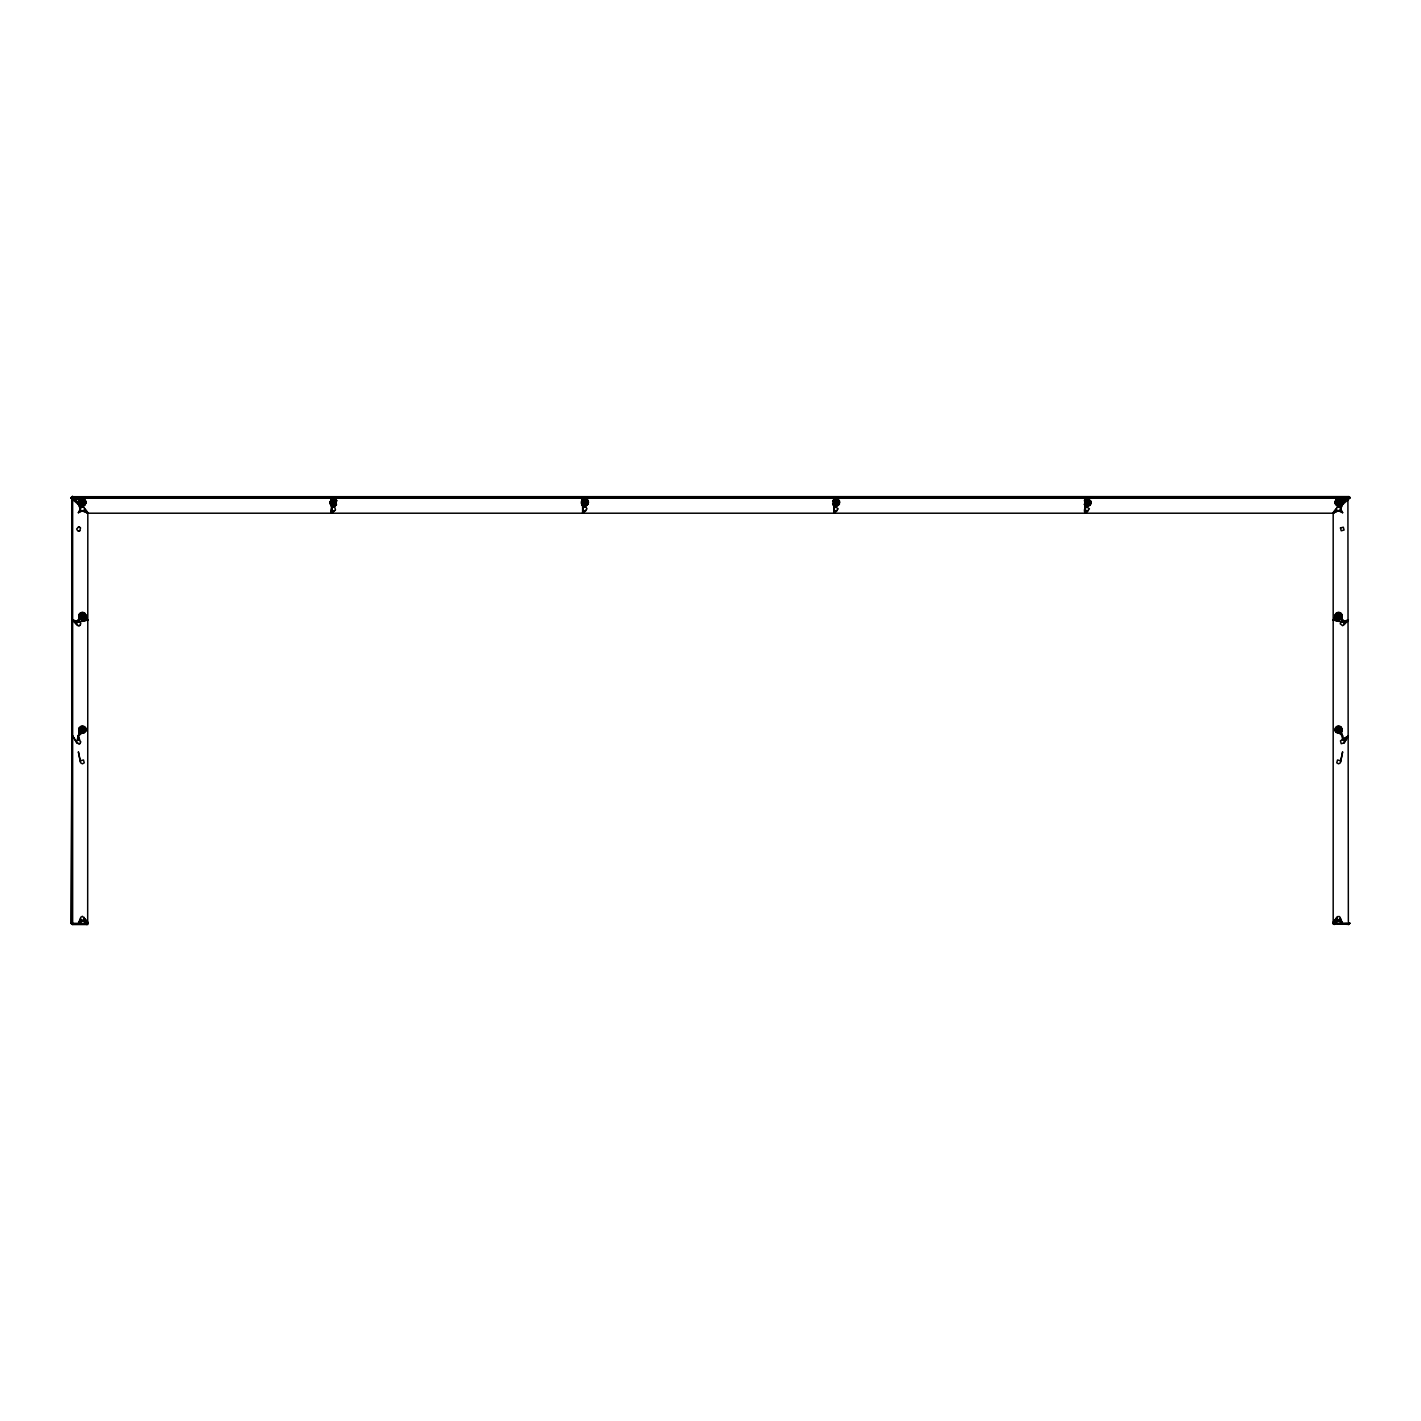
<?xml version="1.0" encoding="UTF-8"?>
<svg xmlns="http://www.w3.org/2000/svg" width="1421" height="1421" viewBox="0 0 1421 1421"><rect width="100%" height="100%" fill="white"/><g stroke="black" fill="none" stroke-linecap="round" stroke-linejoin="round"><path stroke-width="1.5" d="M71.849 756.967L71.192 923.543L72.649 923.526L71.05 922.957L72.649 924.538L87.818 924.538L86.752 923.526L71.547 923.295L72.098 497.51L83.608 500.423L84.461 503.62L80.819 505.769C75.313 502.395 82.098 496.711 81.708 503.531C88.67 503.371 76.858 499.57 83.697 501.222C84.621 509.464 76.059 496.018 82.365 501.151C87.427 504.118 77.622 504.792 80.748 499.464M83.875 732.756L84.514 730.998L80.162 732.224L79.185 728.6L83.537 727.001L85.491 731.229L85.544 728.209L85.704 730.696L81.121 730.785C80.748 724.284 87.249 732.561 81.263 730.998C78.279 727.943 85.473 726.575 83.999 730.501L82.454 727.907L78.777 729.861L82.027 731.335L83.928 730.554L83.786 728.511L81.139 728.476C79.913 735.243 87.995 726.824 81.139 728.476C79.327 734.497 88.138 728.351 81.708 728.067C77.906 733.911 88.67 729.009 81.672 728.085C78.048 734 88.635 728.991 81.672 728.085L80.908 730.483L83.466 731.069L83.146 728.049L80.748 729.275L81.708 731.247L83.466 731.069L84.088 726.362C84.123 729.204 79.274 727.765 81.104 730.767L83.484 731.051L84.798 726.841M588.507 501.808L585.576 501.347L585.736 498.878C582.059 501.062 584.155 507.315 587.939 504.011M79.185 504.579L83.164 500.867L84.869 505.201L82.098 503.709L80.997 505.823C81.779 506.142 86.237 498.416 80.695 502.554C89.186 505.894 75.722 495.343 79.576 505.077C82.276 508.7 89.132 499.002 82.525 503.745C77.285 502.519 84.727 499.961 84.017 499.393M79.487 727.463L83.732 728.493L83.786 730.749L80.731 729.95L83.288 726.078L84.283 729.985L83.395 732.49L81.974 732.081L79.398 728.085L80.393 732.401M78.883 614.458L82.738 619.68C83.875 619.147 78.013 610.835 84.088 616.643C75.988 619.645 84.727 609.858 83.999 616.785L83.448 614.582C79.683 612.753 80.606 618.988 83.59 617.318C86.042 614.884 80.535 612.771 80.713 616.181L82.009 617.691L83.644 617.3L83.04 614.352C73.608 621.83 92.898 614.085 80.731 615.257L80.695 616.696C83.59 620.071 85.544 613.677 81.494 613.162L80.109 614.121L84.709 613.446L82.596 613.019L85.491 617.584L83.075 619.378L85.828 616.519L85.544 614.582L85.615 617.336L83.342 619.325L79.221 617.194L79.274 614.707L79.452 617.709L81.672 619.361L79.398 614.44L79.221 617.194L80.873 619.059M336.031 500.405L332.265 499.339L331.253 501.933C332.478 504.064 334.983 504.792 335.285 501.808C331.839 500.831 333.562 500.263 335.392 502.306L334.859 503.709L332.39 503.638C331.129 502.341 333.562 499.837 334.93 501.222L335.32 503.07L333.793 504.206C329.636 503.922 335.551 499.393 332.407 498.771C327.914 500.529 335.978 503.691 330.489 504.277C343.775 504.331 325.16 496.87 332.585 501.027C330.649 503.638 335.605 505.627 335.338 501.968C332.425 498.291 327.327 507.901 334.699 507.031L335.463 509.873L331.448 513.212L331.857 507.794L334.539 506.018L335.338 501.986L333.562 500.707L331.839 502.039L332.621 505.716L334.308 505.787L330.365 503.354C330.081 499.783 335.285 497.297 330.454 501.329C329.921 508.487 339.512 501.453 333.331 504.295L331.75 499.641M335.96 499.943L334.29 499.624C328.962 503.691 332.336 497.386 335.285 503.07C330.418 505.272 332.283 500.192 335.871 499.517L334.93 501.222C335.658 505.716 324.397 501.773 334.61 505.432M585.932 510.636L582.681 513.212L582.681 505.769L586.056 504.473L587.228 502.448L586.056 500.423L582.681 499.073C580.852 501.08 587.459 497.101 582.681 499.073L582.681 513.212L586.98 508.842L585.932 507.031L583.853 507.031C578.88 505.201 587.299 497.172 586.02 503.105C583.392 506.533 581.846 499.659 585.559 500.831C589.591 506.142 579.129 501.329 583.321 505.503C585.097 506.853 582.397 496.462 586.607 502.803C584.955 506.977 580.852 500.547 585.239 500.743C588.933 504.242 583.569 504.118 581.225 502.661L583.658 501.116C592.806 500.885 578.223 509.517 586.536 499.162C588.916 506.391 579.324 503.176 585.239 500.743C588.898 502.554 584.102 505.645 581.669 503.62M1084.862 504.828L1087.651 505.574L1084.987 502.981L1085.129 505.769L1089.427 508.842L1085.129 513.212L1085.537 507.794L1088.22 506.018C1092.127 497.314 1080.297 504.224 1087.971 505.823C1083.69 504.792 1085.591 504.508 1088.912 505.006C1092.412 504.277 1088.752 499.73 1087.971 499.624L1084.845 500.956L1086.674 504.082C1084.152 509.482 1086.923 501.24 1085.626 499.197C1088.077 501.276 1088.149 502.537 1090.76 502.661M1088.912 499.393C1082.607 504.935 1093.033 502.803 1084.312 500.37C1094.17 502.572 1081.452 504.366 1088.486 501.133L1088.539 503.709L1085.91 503.46L1087.331 498.771L1089.054 502.785L1087.474 504.206C1082.074 502.927 1089.712 498.416 1088.468 503.087C1085.111 505.84 1085.502 499.855 1089.534 499.517L1088.877 503.247L1084.152 504.277M1335.616 727.463L1340.234 729.186L1339.559 731.069L1337.25 730.785C1335.793 727.215 1341.317 727.197 1340.11 730.501C1337.445 733.751 1334.887 726.895 1339.701 728.334L1339.577 731.069L1339.452 728.156L1337.125 728.671L1338.156 731.335C1344.266 725.634 1331.814 731.158 1340.056 730.554L1339.914 728.511C1335.953 726.255 1336.344 732.366 1339.95 732.579C1343.467 729.399 1341.264 727.232 1340.714 732.312C1344.071 730.145 1337.836 727.588 1340.607 726.895M79.54 500.636L81.885 501.684L82.702 499.215L82.081 500.707L84.709 500.867L85.615 503.762L85.544 501.009L85.775 503.229L82.596 503.371L82.507 505.876L79.327 503.887L81.015 499.517L79.274 501.133L79.612 504.384L82.755 506.764A2.078 2.078 0 0 1 84.496 508.523L88.262 513.212L1332.738 513.212L1336.504 508.523A2.078 2.078 0 0 1 1338.245 506.764L1340.305 502.519L1338.706 500.725L1336.379 502.554L1340.003 505.556L1341.833 503.496L1341.673 501.009L1341.726 503.762L1339.737 505.663L1337.783 505.787L1341.3 504.491L1341.548 500.76M1339.328 729.115L1340.98 730.163L1341.246 727.818L1339.186 726.824C1336.664 727.961 1335.509 732.295 1340.11 730.43L1339.399 726.078L1338.102 728.422L1334.887 729.861C1344.852 733.36 1334.088 724.994 1338.919 731.353C1340.039 718.316 1334.106 739.986 1339.879 728.529L1337.516 728.263L1336.948 730.305L1338.76 731.406L1340.287 729.879C1331.814 723.591 1340.447 738.973 1341.619 728.529M78.67 503.407L78.67 501.489L80.606 502.039C82.205 507.013 89.097 498.949 81.796 500.831C78.599 498.38 80.251 502.856 82.578 504.206L83.91 503.425C83.715 498.416 80.109 502.768 80.482 505.556C76.468 504.419 83.075 500.299 81.885 501.684C78.084 497.19 79.345 506.835 82.755 506.764L83.324 506.018C83.004 500.991 79.789 506.675 82.738 506.107C82.72 502.981 84.727 502.27 82.436 498.771L80.002 505.201C84.621 504.704 82.596 500.636 84.496 499.695M588.56 502.661L584.031 503.958L582.219 499.926C584.44 498.025 582.344 504.473 585.203 504.171C587.477 502.519 586.251 500.316 583.587 501.276C582.894 505.414 586.429 502.892 588.258 500.991L584.368 501.24L583.587 503.602C588.134 505.681 585.168 497.101 583.143 502.501C587.051 507.226 586.553 497.084 583.143 502.395L584.884 504.189L583.161 502.164C588.596 497.599 584.067 507.919 583.729 501.364C588.17 496.711 588.258 507.066 586.358 504.064C584.493 502.217 584.084 508.398 581.775 503.887M584.297 503.229L583.214 502.004C584.351 499.89 587.85 501.844 585.541 503.585C587.512 503.336 585.505 499.606 583.463 501.435C582.468 504.828 587.264 504.686 586.127 501.222L584.528 500.778L583.143 502.501L584.528 504.153L586.5 503.123C584.955 498.043 581.811 503.247 584.884 506.125L581.704 504.277C589.306 496.941 584.049 508.576 582.947 499.624C587.512 497.51 577.814 501.4 584.102 502.75L584.67 505.876M584.67 501.826C585.559 498.256 583.64 505.396 586.18 503.62L586.038 501.133L584.049 500.92L586.607 502.057L585.15 504.171L583.214 502.927L584.546 504.153L586.5 503.123L585.932 501.649L584.582 500.725L582.468 501.933L582.148 500.405L584.528 499.037L582.823 501.098L583.871 503.869L583.285 501.524L584.972 500.707L586.464 501.684L585.523 504.064L583.321 503.407L583.587 501.276L586.18 501.293L587.832 500.263L587.282 499.375L586.18 503.62L583.587 503.602L583.161 502.164M84.088 732.934L83.697 728.458L81.104 728.529L81.121 730.785L85.1 730.749L85.651 728.476L82.258 727.481L85.811 728.191L83.697 729.275L80.784 726.362L80.731 729.932L82.915 731.318C86.539 726.806 77.516 728.582 82.631 731.406L83.288 733.218L84.123 729.186L81.494 726.806L80.109 727.765L81.885 728.884L82.844 727.961L80.997 728.671L81.317 730.98L86.113 729.861L85.811 731.105L83.573 730.305L81.601 733.218C84.088 729.435 76.272 730.199 80.056 732.721M85.615 730.962C85.42 729.204 83.253 728.298 80.944 728.742C80.908 734.106 86.788 727.889 81.423 728.227C79.683 730.572 83.253 732.241 84.159 729.932L81.938 727.978L80.695 729.737L82.294 731.389L84.176 729.595L81.974 727.978L80.695 729.648L82.258 731.371L84.176 729.772L82.454 727.907L81.104 730.767L84.159 729.897L82.294 727.889L80.926 730.483L83.963 730.501L82.418 727.907L80.695 729.559C82.365 733.911 86.308 727.818 81.53 728.174L80.713 729.79L82.294 731.389C87.498 728.032 77.729 727.605 82.24 731.105L83.963 730.501C84.123 726.255 80.606 729.47 78.919 730.696L79.576 732.277L83.111 730.767L84.798 732.472L81.601 726.078M833.257 505.077L838.195 508.842L833.896 513.212L834.944 503.798C830.344 497.687 840.735 502.217 837.91 499.553M1336.735 505.361L1336.557 504.668C1345.154 500.405 1341.779 506.409 1338.102 504.881C1330.536 502.004 1340.216 499.659 1336.593 505.556C1338.546 499.997 1333.733 500.529 1338.28 504.171C1342.383 503.052 1338.44 499.801 1335.545 500.37M1340.127 499.393C1336.166 498.274 1336.77 507.617 1340.234 501.986L1337.978 500.778L1337.25 503.585L1340.074 503.3L1339.452 500.938M1342.33 728.689C1336.717 724.834 1336.308 734.444 1340.216 729.133L1337.161 728.618L1336.539 732.721L1340.287 729.879L1338.475 727.907L1336.824 729.559L1339.399 733.218L1340.927 726.841L1336.824 729.79L1338.262 731.371L1341.815 731.779L1339.612 730.412L1337.498 731.193L1336.824 729.79C1338.333 725.776 1342.081 731.051 1340.944 732.721M71.849 922.957L72.649 924.538L72.649 496.462L71.05 498.043L81.263 507.119L78.368 512.697L84.159 510.015L87.818 513.674L87.676 923.011L86.752 923.526L80.642 919.423L80.642 917.344L82.436 916.296L87.818 922.478L83.484 920.186L78.368 923.526L80.358 918.375M77.089 497.155L71.245 498.06L71.565 496.959L72.453 498.06L72.649 496.586L71.547 498.06L72.649 496.462L71.192 498.06L72.151 496.711L1348.351 496.604L1349.364 497.705L72.649 497.51C73.27 498.256 69.7 496.444 73.093 498.043L1347.907 498.043C1351.78 496.711 1347.428 498.256 1349.151 496.675L1349.914 498.06L1339.737 507.119L1342.632 512.697L1336.841 510.015L1333.182 513.674L1333.182 922.478C1345.776 925.551 1351.105 923.579 1349.826 923.011M80.02 501.933L81.512 502.608L80.162 504.029C80.837 507.475 83.146 499.712 78.848 503.176L80.606 502.039C80.642 501.027 83.43 507.226 84.105 501.045L83.679 499.446L85.26 504.064C87.498 498.842 80.979 507.99 85.1 503.549L85.118 500.618L84.283 502.785L81.672 500.885L80.731 502.75L81.708 504.029L81.139 501.276L78.883 500.885L83.715 501.258L82.809 504.153L83.59 501.133L80.997 501.471L81.779 504.082C87.818 496.195 75.082 505.006 83.91 504.064C82.649 503.336 80.358 508.949 80.091 502.448L81.263 500.423M86.113 729.861C83.732 728.671 80.109 726.913 81.263 730.998C86.272 731.957 82.098 724.621 80.855 730.376L82.631 731.406L84.123 729.204L82.347 727.907L79.061 728.191L81.299 730.305L80.429 732.721L79.576 732.277M583.09 509.873L582.681 513.212L583.711 503.798C582.255 499.872 588.312 502.075 582.876 499.375L584.884 498.771C580.78 509.446 590.994 499.108 581.367 501.4C587.655 507.528 585.399 497.83 583.694 502.963C585.861 505.965 581.917 501.08 583.942 501.542C583.232 502.75 584.013 505.023 584.884 506.746L582.681 505.769L582.681 502.927M1088.895 499.997L1087.971 499.624L1088.397 500.903C1094.898 502.146 1083.193 507.883 1085.839 503.425C1084.507 501.347 1091.115 499.961 1087.509 503.975M1340.376 499.535L1337.783 501.862L1336.237 500.565L1336.895 503.851L1338.227 504.295C1340.269 501.915 1344.266 505.254 1339.435 506.018L1336.841 502.199L1340.198 501.826L1339.044 504.118L1336.824 502.572L1338.511 500.707L1339.79 502.892L1336.131 505.201L1336.806 502.501L1340.767 499.517C1340.056 501.808 1338.848 506.675 1336.841 502.199C1343.573 500.068 1336.042 507.706 1336.859 499.197C1343.36 500.796 1334.372 510.921 1342.33 503.407M1341.513 727.463L1337.516 728.263L1335.047 730.696L1337.552 728.813L1336.912 726.362L1342.223 729.861L1341.424 732.277L1337.25 730.785L1336.877 729.204C1344.728 728.245 1333.307 732.81 1339.257 728.049L1340.216 726.362M1338.262 619.68L1338.28 617.3L1335.385 614.707L1335.456 617.46L1337.783 619.361L1335.58 615.702L1337.25 619.183M79.185 731.779L80.873 730.607C84.23 732.152 85.491 727.09 82.169 731.371L80.588 729.968C82.223 725.385 86.397 731.833 81.192 730.874L81.796 728.032L84.176 729.719L82.294 732.632L85.811 728.191M1335.136 616.092C1339.47 621.492 1342.241 612.06 1336.841 615.257L1337.552 617.46L1340.927 618.49L1341.602 617.584L1338.706 613.019L1339.666 613.357L1342.632 620L1340.181 623.73L1342.632 625.72L1344.355 623.73L1342.632 620C1339.435 619.396 1331.619 611.705 1337.498 617.549C1342.135 618.401 1339.31 613.801 1336.859 612.771L1337.268 616.252L1334.994 617.567L1337.925 619.84L1335.118 617.318L1339.15 612.398C1343.413 616.696 1339.115 624.032 1339.825 614.778L1340.767 613.073C1335.349 614.014 1337.143 620.799 1340.092 617.087C1342.987 618.366 1337.125 620.426 1340.714 618.668C1342.721 613.215 1342.774 616.483 1339.47 619.325M83.502 502.43L81.619 499.304L81.423 500.991L79.096 501.666L80.287 504.881M833.541 500.174C842.404 497.847 836.827 511.436 833.434 499.926L833.896 499.073L837.289 500.423L838.461 502.448L837.289 504.473L833.896 505.769L833.896 513.212L837.147 510.636M1340.216 732.934L1339.31 728.067C1334.87 726.682 1334.266 733.556 1336.486 728.298L1339.186 726.824L1341.211 730.749C1342.17 726.717 1341.85 733.787 1338.742 731.815L1339.31 730.412L1341.388 731.264M1341.424 505.077L1339.577 501.045L1340.998 505.201L1338.955 503.691M1337.712 726.078L1340.181 729.009L1339.577 731.069L1337.268 730.803L1337.783 728.085L1340.305 729.684L1338.404 731.389L1336.824 729.559L1338.564 725.971M1084.489 504.775L1085.768 503.425L1085.182 499.783L1086.781 501.684L1087.669 500.601L1085.182 499.783M1090.742 502.093L1090.173 500.512C1091.701 503.07 1088.095 507.759 1089.516 502.341L1089.498 504.721L1090.671 503.229M84.603 505.112L84.514 503.798L80.748 505.219M335.267 505.13C337.186 501.009 328.269 508.789 332.727 502.608L330.613 503.567L331.519 504.881L332.887 503.229L331.146 503.389M585.736 506.018L586.216 501.311L585.043 499.464L582.557 500.565L584.599 501.649L583.978 499.144M837.768 505.734L834.5 503.105C833.63 501.311 837.537 500.068 837.839 502.057L838.479 505.254C829.011 501.24 842.262 500.92 835.388 503.549C833.843 497.83 841.09 504.135 835.068 507.031L833.434 504.97L834.5 501.524L837.466 501.311L837.68 503.212L835.814 504.171L834.5 503.105L835.282 500.92L837.839 502.057L836.436 504.171L835.246 503.958L836.987 500.938L833.932 502.554L835.619 505.84L833.452 501.347L836.738 499.624L839.172 501.329C839.047 503.78 835.104 506.373 833.274 504.384M85.296 618.65L80.979 616.98L81.281 614.725L83.04 614.352L84.159 615.719L83.288 617.531L80.695 616.057C82.969 613.268 87.853 614.316 83.075 617.638C86.823 624.121 85.313 614.387 82.436 612.344L82.258 614.725L84.176 615.915L83.288 617.531L80.979 616.98L81.388 614.618L83.981 615.186L83.946 616.874L81.192 617.229L80.944 615.115C84.159 612.629 88.599 617.016 83.395 618.863M83.075 619.84L84.638 613.073C79.54 616.305 78.404 613.961 82.969 617.709C85.544 621.528 85.455 616.572 83.697 614.778L85.082 613.463M332.834 499.304L333.562 501.151L330.134 501.418C335.374 502.874 329.725 509.215 331.448 513.212L334.699 510.636M1335.918 499.908L1339.701 501.133L1340.003 505.823L1342.152 503.176L1337.925 500.831L1336.824 502.572L1338.28 504.171C1343.804 502.11 1334.728 499.339 1337.623 503.354C1342.579 503.514 1337.889 498.718 1334.887 502.59M1349.914 498.06L1348.849 496.711L1338.245 506.764L1338.689 504.206L1340.518 505.556L1341.406 504.775M1340.607 613.268C1331.779 613.499 1342.614 621.386 1338.831 614.298C1334.745 614.209 1338.28 620.213 1340.216 616.643L1339.15 614.352L1337.019 615.204L1337.516 617.407L1339.399 617.531L1341.211 613.463M1349.364 497.705L1348.653 496.533L1349.737 497.261C1348.138 495.805 1347.943 499.091 1349.044 497.652L1347.907 498.043L1348.351 921.554M85.082 499.908L83.093 501.311L80.731 499.197L81.37 501.027M83.057 615.79L84.709 614.423L85.704 617.069L83.537 613.357L83.946 616.892L82.542 617.744L80.766 616.501L82.347 614.281L84.07 616.625C80.251 619.396 80.748 613.836 84.141 612.771M584.688 503.904C589.005 504.846 583.143 497.581 583.711 503.798L582.219 504.97L584.884 506.746M834.411 499.464C833.807 508.203 841.374 498.807 832.599 501.4C834.163 503.833 839.438 504.739 836.791 500.814C826.542 502.821 846.863 501.844 834.536 503.407C835.299 498.522 840.61 504.029 835.477 504.1C832.83 502.625 835.637 500.014 837.644 501.613L837.413 503.62L835.441 504.064L834.536 503.407L836.116 500.707C838.781 501.631 837.022 505.414 834.82 503.602L834.962 501.151L837.644 501.631L837.413 503.62L834.82 503.602C839.474 495.698 836.614 509.215 833.452 501.347M1335.349 617.194L1337.072 616.98L1337.41 614.725C1341.513 612.593 1340.252 620.302 1336.948 616.678L1335.545 613.925L1342.33 615.062M82.933 731.158L84.443 727.428L82.915 731.318L80.606 729.239L83.786 728.511L83.448 731.069L81.263 730.998L80.802 729.044L83.821 728.582L83.022 730.82L81.104 730.749L81.086 728.902L83.768 728.511L83.466 731.069L81.708 731.247L80.873 728.902C87.64 726.824 81.21 734.018 80.606 729.239L79.061 728.191M1339.95 732.579L1339.31 730.412L1337.712 733.218L1337.516 728.263C1340.127 727.126 1340.82 731.406 1338.28 731.371L1337.498 731.033C1336.024 726.77 1339.985 729.417 1342.17 729.009L1337.374 728.6L1338.156 731.335L1339.612 731.051L1339.825 728.458L1338.049 727.978L1337.054 730.518L1339.701 730.891L1339.452 728.156L1337.356 728.405L1337.268 729.524L1338.156 731.335L1339.577 731.069L1339.879 728.511C1337.108 727.339 1336.042 730.376 1338.76 731.406L1338.564 733.325M79.221 617.194L81.334 618.668L80.926 615.169L79.416 613.925L86.113 616.163M330.027 502.004L332.354 502.43L333.74 505.876L335.729 503.798M835.317 502.75L835.068 505.716M1336.451 617.194L1337.463 618.668L1337.41 614.725L1339.577 614.582L1340.074 616.874L1337.889 617.62L1337.037 615.169L1338.458 614.281L1340.287 615.719L1339.452 616.98L1338.689 617.744L1336.895 616.501L1338.848 614.298C1342.596 616.128 1336.557 619.325 1336.841 615.719L1339.719 614.707L1340.269 616.359L1338.653 617.744L1336.948 616.678L1337.925 614.387L1340.021 615.133C1340.554 618.33 1335.633 617.123 1339.772 617.3C1344.426 618.934 1339.044 617.069 1339.808 614.796L1341.584 613.925M1337.392 612.522L1340.198 615.417C1340.767 620.018 1334.195 613.996 1336.557 618.242L1338.404 619.005M1338.369 731.105L1336.824 729.79L1337.996 728.014L1339.701 728.334L1339.577 731.069C1332.969 726.415 1344.728 731.229 1336.717 729.968M1336.486 728.298L1337.498 731.193L1339.577 731.069L1340.234 729.186L1338.049 727.978C1335.172 730.341 1339.808 732.774 1340.216 729.097L1338.955 727.961L1336.895 729.168L1338.28 731.371L1339.204 730.785M83.537 613.357C77.356 613.943 80.269 621.403 84.07 615.4L83.182 614.938L84.159 615.719L83.217 617.584L80.819 616.678L81.672 614.44L84.194 616.039C83.2 620.142 82.098 615.364 83.271 617.904L84.017 618.579C86.45 615.986 79.878 618.952 81.015 615.009L81.601 614.494C88.848 617.726 72.915 621.119 82.24 614.263L81.85 612.398M333.082 498.824C331.697 499.997 332.034 504.775 331.857 507.794M1087.971 506.285L1086.07 506.125L1088.22 506.018C1081.79 500.867 1092.34 500.121 1086.834 504.118L1086.532 500.903L1088.93 501.72L1089.41 503.798L1089.268 501.702C1091.879 499.233 1089.339 505.787 1090.316 502.768M84.283 619.432C84.461 616.821 82.862 612.398 80.695 616.057L82.542 617.744L84.159 616.359C83.129 612.344 78.688 616.98 82.56 617.744L85.757 614.44M1335.03 501.418L1337.054 501.382L1338.156 504.135L1339.701 503.691L1339.772 501.968M1335.03 614.991L1338.884 614.547L1340.269 616.305L1337.676 619.574C1334.479 618.313 1340.802 610.959 1339.541 617.46L1337.108 616.98L1338.245 614.298L1340.269 616.305L1339.435 619.574L1340.944 619.076L1339.772 617.3L1337.889 617.62L1337.268 614.831L1339.719 614.707L1340.074 616.874L1338.031 617.673L1336.841 615.719L1338.191 614.352L1340.269 616.305C1333.2 619.041 1342.472 610.977 1338.689 617.744L1336.859 616.377L1338.848 614.298C1343.857 620.888 1329.15 614.511 1338.848 614.298L1340.305 616.039L1338.262 617.726L1336.948 616.678L1337.818 614.44C1340.731 614.121 1340.607 618.046 1337.552 617.46L1336.131 618.757C1337.001 612.895 1340.82 614.423 1340.412 619.432M334.717 499.197L335.942 500.867L333.118 501.684L332.834 500.547L333.171 499.712L334.699 501.045C336.422 503.46 331.963 506.16 330.489 504.277M334.486 501.435C331.2 499.606 332.923 504.455 334.539 506.018L332.407 506.125L333.011 504.082C339.068 501.737 328.908 500.085 333.349 503.709C337.15 502.466 333.171 499.251 329.992 502.59M1086.177 498.966L1086.745 500.778C1092.358 501.737 1084.223 506.302 1086.514 501.435C1092.767 500.672 1081.541 507.421 1085.129 513.212L1088.379 510.636M86.042 616.75L84.088 616.643C81.672 618.917 85.864 612.877 81.157 614.831C81.352 624.299 81.228 613.694 84.869 618.757M332.621 507.031L331.448 505.769L334.841 504.473L336.013 502.448L334.841 500.423L331.448 499.073C330.347 505.396 339.282 506.604 334.592 500.21L335.516 502.785C335.249 506.427 332.78 501.702 334.308 505.787M584.884 506.125L585.985 503.158L587.246 505.254C587.495 500.991 582.717 499.712 583.747 503.087C582.059 503.798 589.608 503.78 584.599 500.725M1342.152 616.75L1338.529 617.336L1337.125 619.396C1335.918 618.366 1338.12 614.654 1339.026 613.588L1336.237 614.121L1338.014 615.24C1341.264 611.918 1343.786 618.384 1339.506 618.863M1336.202 726.841L1337.339 728.334C1344.746 729.701 1333.164 732.366 1338.919 727.943C1342.135 729.257 1337.268 732.881 1337.623 729.808L1336.806 729.968C1341.406 734.142 1339.648 724.781 1336.824 729.737C1337.658 732.046 1340.944 730.856 1339.843 728.476L1337.996 728.014L1336.824 729.772C1346.486 732.099 1331.797 724.923 1336.291 731.229C1336.752 729.026 1339.559 726.699 1339.843 729.932C1338.227 733.822 1335.882 726.38 1337.623 730.554C1340.287 732.845 1340.802 726.451 1337.623 728.724C1335.74 730.643 1340.198 732.454 1340.234 729.186C1335.918 725.616 1337.037 733.982 1340.287 729.897C1339.381 726.291 1332.774 730.838 1337.161 731.691L1338.227 731.495C1341.513 733.129 1340.429 729.772 1340.358 726.753M79.576 505.077L81.672 500.885L86.042 503.176M86.095 615.577L81.796 614.387C79.025 620.497 87.871 614.316 80.944 615.115L81.192 617.229L83.999 616.785L80.731 612.771L81.388 617.389L84.159 616.305C83.697 613.215 79.771 614.92 81.388 617.407L85.1 617.123L85.42 614.316M330.809 505.077C334.983 501.311 329.494 500.174 331.093 500.174M1339.435 619.574L1341.815 618.135L1340.216 616.643L1338.689 617.744L1336.806 616.696L1335.722 618.33L1336.593 619.112L1334.994 617.567M1335.793 727.925L1335.811 729.95C1342.223 733.236 1333.484 728.92 1339.239 728.014L1339.541 731.122L1335.047 730.696M1086.87 504.881L1088.486 503.052L1090.937 503.176L1087.847 500.778C1085.449 499.89 1085.768 505.61 1086.266 501.027L1085.129 499.517M1341.211 499.908C1340.98 505.627 1333.804 502.625 1339.861 501.293C1340.021 507.563 1333.573 499.819 1341.886 500.867L1342.33 501.489M836.987 500.938C840.664 507.901 832.191 495.716 836.099 504.189C839.349 497.314 830.45 506.604 839.775 502.661C835.566 497.812 832.564 505.698 837.768 502.981L839.491 500.991C829.988 500.299 838.799 506.746 836.578 501.222C830.717 500.263 842.387 502.732 834.82 503.602L834.802 501.293L837.768 499.162C839.953 506.338 831.463 502.839 836.312 501.151C842.316 493.602 834.695 510.761 833.843 504.029L834.18 503.194M1342.223 729.861C1329.985 733.804 1343.644 723.111 1338.245 730.927L1336.824 729.79L1337.783 728.085L1339.879 728.511L1340.198 730.216L1337.552 731.069L1337.694 728.138L1339.879 728.511L1340.287 729.897C1335.651 734.089 1337.747 724.479 1339.79 730.074C1333.342 731.904 1344.248 730.43 1337.143 726.735C1335.545 728.671 1338.848 726.344 1336.824 727.481L1336.717 729.31L1335.225 728.884L1335.509 730.767M79.008 617.318L82.969 617.709C86.201 613.872 78.137 613.908 82.152 617.726L82.152 619.68C77.569 619.29 79.327 615.755 82.24 614.263L81.281 612.522M1341.424 618.65L1339.719 614.707L1337.072 615.115L1338.262 617.726L1340.127 616.785L1340.021 615.08L1337.143 615.009L1337.303 617.229L1339.221 617.638L1341.886 614.44L1338.848 619.68L1336.806 616.057C1337.054 613.446 1341.406 615.861 1338.458 614.281L1337.978 612.398M84.851 502.963L83.981 503.514L83.75 501.915L84.638 499.517L80.695 502.537L82.152 504.171L80.695 502.768L79.132 503.354L81.672 503.194M1339.843 502.252L1341.992 503.745M78.883 731.211L80.429 732.721L81.814 731.3L80.713 729.79C86.184 724.71 81.406 735.101 81.548 728.689C87.836 727.694 78.919 734.266 81.796 728.032C84.656 727.445 77.516 731.087 83.448 731.069C85.846 725.154 76.823 731.016 83.466 731.069C84.407 723.946 77.871 733.378 83.999 730.501L83.537 727.001L84.709 727.09L83.537 727.001C77.533 731.442 85.704 731.762 83.999 728.866M587.299 502.963C587.814 505.308 584.724 501.702 584.741 505.432L581.9 504.135M1340.287 731.815L1339.825 728.458L1337.161 728.618L1339.825 728.458L1339.577 731.069L1335.189 728.191M79.576 618.65L81.441 617.46L81.281 614.725L82.738 614.298C85.438 615.595 82.827 618.81 81.352 616.714C80.251 612.256 86.876 616.305 82.152 617.726L80.713 615.737L82.738 614.298C85.917 615.808 81.37 619.52 80.713 615.719C81.228 613.304 85.686 615.844 81.672 614.44L80.819 616.678C83.484 619.343 85.296 614.209 81.796 614.387C79.825 621.67 87.232 612.344 80.713 615.719L80.482 619.112L81.796 619.84M333.509 504.171C337.452 499.286 329.512 501.4 333.669 506.746M1089.41 505.148L1090.511 503.762M1340.518 619.112L1339.079 617.709C1333.893 616.412 1341.566 612.256 1339.719 617.318L1337.161 616.927L1337.41 614.725L1340.287 615.719L1339.399 617.531L1335.9 618.171M83.022 612.398C84.94 616.323 82.454 620.053 79.789 614.92M1084.845 500.956L1086.141 501.435C1090.422 499.055 1088.379 506.587 1086.248 503.176C1085.768 499.18 1085.715 504.331 1088.291 505.29L1087.491 503.371L1085.235 503.62L1086.834 505.84L1088.877 503.514M79.683 502.75L79.683 500.725M83.413 617.46L84.443 613.801L83.999 616.785L82.152 617.726L80.926 615.169L82.738 614.298L83.91 616.465M331.075 504.206C329.903 502.448 330.098 500.654 333.669 501.347M837.68 499.393L838.941 504.064L838.159 504.97L836.276 503.371L835.85 505.681L838.941 500.512M82.436 725.971C80.038 731.282 82.773 726.38 83.626 729.08L83.43 731.122L80.873 730.607L79.771 732.17M84.283 729.985L84.709 728.067L85.491 731.229M836.116 498.771C834.038 501.204 840.468 503.549 834.82 503.602C834.482 498.664 834.322 505.823 837.733 503.123L836.951 498.878C833.825 503.229 835.832 500.76 836.294 501.151C834.447 499.002 839.172 504.579 837.253 501.133C834.891 499.339 833.683 504.65 836.472 503.709C839.243 502.217 834.962 501.08 839.722 501.808M835.85 505.681L835.086 505.627C830.681 502.892 841.268 505.059 836.454 500.743L837.839 502.359L836.951 506.018M1089.179 502.785L1089.268 501.702M1340.376 613.108L1339.666 613.357C1343.929 616.146 1338.546 618.632 1341.779 614.831M1339.452 728.156C1340.554 730.358 1339.523 727.179 1337.339 728.334L1339.452 728.156L1336.912 729.044L1339.008 731.335L1336.966 730.358M836.116 500.707L834.376 502.359L836.116 506.125L833.896 505.769L833.896 502.927M1085.342 505.201L1087.971 505.787L1086.834 505.84M84.372 618.846L83.981 617.087C77.746 617.655 84.123 611.083 85.278 618.33L83.324 619.574M331.448 502.927L331.448 505.769L334.539 506.018M583.143 502.501C584.333 502.75 582.574 505.023 585.043 499.464C589.644 499.055 585.363 506.071 587.459 504.721M1340.269 612.771L1336.806 616.057C1339.221 620.444 1341.3 613.446 1337.978 614.849C1334.461 619.503 1344.319 615.382 1337.268 614.831C1335.935 619.556 1343.129 615.879 1338.369 614.263L1338.564 612.344M582.876 505.521L585.559 500.831L586.731 502.785L585.843 505.29L585.63 503.212M839.491 503.904L834.536 503.407L833.434 504.97L836.116 506.746C834.518 503.478 835.353 498.256 835.051 503.993L836.436 505.574M834.447 503.851L835.317 501.418L834.091 499.375L836.791 500.814L836.507 503.709C838.354 502.288 837.129 503.975 837.431 501.329C838.479 503.46 834.713 499.872 838.799 500.618M834.091 499.375L836.045 501.151L832.937 500.618M1339.47 505.752L1338.724 503.371L1338.227 504.295C1337.321 500.174 1333.555 504.686 1336.149 501.933M86.113 502.59L84.194 502.288C81.033 498.54 84.94 503.727 83.448 503.265C85.722 500.636 79.807 500.512 81.157 502.714C88.013 504.864 77.729 498.007 81.708 504.029M335.107 505.823L335.09 503.443M1088.77 505.823L1088.255 503.371L1090.777 503.745M82.436 733.325L82.827 730.891M79.256 504.277L81.494 503.336L82.152 506.107M82.898 613.588L83.164 614.281C77 615.719 86.432 619.503 82.702 614.298L80.713 615.719C83.093 620.622 85.58 613.339 81.672 614.44C78.777 618.401 86.539 616.892 81.388 617.407C79.896 613.819 85.686 614.263 81.441 615.186C79.132 619.165 88.191 615.346 84.407 619.112M1344.071 624.778L1348.351 620L1341.229 621.918L1333.182 620L1338.564 613.677L1340.589 614.849L1340.127 618.579C1333.662 618.153 1340.216 611.545 1339.612 616.785C1332.418 619.449 1337.25 611.883 1340.305 616.039L1339.399 617.531L1337.516 617.407L1336.362 613.073M1342.223 616.163L1337.481 614.582C1335.42 619.485 1342.756 616.536 1338.848 614.298C1334.266 615.613 1339.701 619.769 1340.198 615.4L1335.918 613.463M85.864 615.95L83.981 617.087C80.944 618.846 79.736 614.582 82.738 614.298C86.894 617.158 79.096 618.757 81.37 614.582L80.233 613.073M331.697 505.556C334.379 507.759 333.313 502.679 336.315 499.908M1337.676 506.018L1338.689 504.206L1338.262 506.107M1339.701 616.661L1339.719 612.522M83.875 619.13C83.786 614.263 82.915 613.375 83.573 616.661M83.555 730.341C82.258 732.614 80.056 726.77 83.146 728.049C86.734 731.442 78.492 731.584 81.85 728.476C80.802 727.961 85.153 728.067 83.022 730.82C79.061 731.922 82.578 725.509 84.123 729.186C81.672 731.62 81.53 732.01 84.159 729.275M835.797 500.725C833.452 503.318 836.525 504.419 835.921 503.904M1341.584 500.37C1340.714 502.661 1334.301 500.831 1339.044 504.118L1340.234 501.986L1337.392 498.966M81.565 619.574L79.594 618.33L82.329 614.281C87.178 615.915 79.025 619.822 81.37 614.582L79.789 613.463M83.164 614.92L83.288 617.531L80.695 616.696L79.185 618.135M1349.701 497.545L1348.707 497.03L1349.737 497.261M1335.882 732.17C1337.889 728.138 1337.996 732.046 1336.983 730.607L1335.385 731.495M587.868 500.76C581.686 503.176 589.964 501.453 584.884 504.189M1338.049 730.856C1341.069 732.206 1339.666 725.74 1339.666 730.341M1337.783 505.787C1339.559 503.62 1344.266 502.395 1338.706 499.464L1337.605 499.606C1335.491 501.204 1337.427 499.908 1336.628 499.624M1337.854 617.123C1341.975 618.455 1338.991 611.563 1336.806 616.057C1338.848 621.101 1336.344 610.888 1339.861 616.128C1340.554 618.881 1334.71 616.678 1337.943 614.867C1346.895 619.627 1328.742 612.22 1336.983 619.059M78.794 615.577C82.898 617.442 81.086 613.517 82.738 614.298C77.693 615.95 85.207 619.982 83.59 614.707L83.235 615.719C87.605 616.945 80.873 615.204 83.608 612.522M838.941 504.064L838.159 504.97L839.243 503.3L836.862 503.212L837.502 505.379L837.413 502.359L837.164 503.851M1338.067 505.84C1341.46 507.173 1338.884 500.885 1341.957 502.945M585.345 503.673L584.262 504.1L586.447 503.3L585.932 501.276M333.367 506.107L333.793 504.206L332.105 503.425C333.633 497.741 330.827 505.308 334.201 503.638M332.78 506.018L335.285 501.808L334.255 498.824M336.102 505.201C333.065 504.171 333.296 502.395 330.063 503.176L331.839 502.039L333.011 504.082L336.511 504.775C335.427 497.989 329.139 503.425 334.326 503.585C337.079 498.132 328.553 503.851 334.592 503.371M1091.008 502.59L1087.9 501.258L1087.918 498.824M1090.973 502.004L1084.685 499.908M334.859 503.709L334.947 501.276L331.963 499.197L334.255 500.778L335.374 499.197M1088.504 498.966L1088.61 502.11L1084.774 500.174L1086.781 501.684M333.633 503.762L332.159 503.3L332.567 501.72M332.851 501.435C331.892 505.45 331.644 499.961 334.965 501.293C333.882 504.846 334.699 504.864 334.681 501.027L335.232 503.212L333.669 498.771L333.082 500.778M1086.745 498.824L1086.745 500.778L1090.44 501.009M1336.184 613.535L1337.729 614.121L1337.605 613.162L1340.287 615.719L1338.227 617.851C1341.673 617.993 1338.831 611.829 1337.25 615.986C1337.339 619.538 1342.028 615.329 1339.221 614.884M1339.044 731.158L1338.884 732.774C1338.635 730.145 1338.582 730.874 1337.836 731.247M76.645 741.886L80.411 728.476L83.608 727.623L84.461 730.82L78.368 735.9L78.741 739.808L80.819 741.886L79.771 743.698L76.929 742.934L72.649 735.9L76.929 742.934M1340.305 616.039L1338.653 617.744L1337.392 616.607M81.192 502.856L82.009 503.691L79.913 503.389M81.406 731.051L80.073 726.841M1337.943 502.661L1335.864 503.78L1335.172 501.95L1336.486 501.098L1337.534 503.851L1340.269 502.732L1342.152 503.176L1341.744 504.277M80.908 503.283L83.075 504.064L85.757 500.867M78.777 616.163C81.441 616.678 84.443 619.094 83.59 614.707M1339.879 499.286L1339.328 501.915L1341.779 501.276L1337.605 499.606C1337.214 502.537 1339.328 500.618 1342.223 502.59M78.794 502.004L81.228 502.217L81.85 498.824M1337.268 501.276L1339.825 501.258L1338.564 498.771L1337.978 501.276L1336.362 499.517M83.857 617.016C83.342 616.146 83.146 618.455 84.07 615.4L81.743 614.902M1339.062 614.813C1334.799 613.517 1339.257 618.988 1338.955 617.265C1339.541 617.318 1338.298 617.78 1339.399 617.016C1341.886 614.778 1337.676 619.734 1337.268 615.808C1338.831 611.669 1342.525 619.947 1340.234 614.618L1339.026 613.588M582.219 499.926C586.749 503.762 589.058 501.151 585.043 499.464M1087.438 500.707C1091.79 502.945 1084.703 505.894 1086.266 501.027C1085.466 505.041 1088.681 502.91 1090.653 500.867L1087.172 504.171C1085.608 502.856 1085.235 500.014 1086.55 503.496C1091.292 502.359 1082.393 507.706 1086.177 503.798L1085.378 505.556L1087.633 506.107L1086.212 501.293L1090.866 501.418M81.477 616.909L83.111 617.14M1338.689 617.744L1337.41 616.643L1338.298 617.762M1335.882 731.478L1335.811 729.95M1337.285 729.985L1338.955 727.961M82.915 504.118L83.768 501.329M81.157 729.914L82.809 731.353L83.75 729.524M335.09 501.435C334.752 503.727 335.924 501.506 333.917 503.727M1340.287 729.453C1341.388 729.826 1335.74 727.357 1337.392 729.08M83.111 728.032C82.063 726.202 80.127 732.685 84.159 729.932M1340.642 761.763L1342.632 751.833L1340.358 762.811L1338.564 763.859L1336.752 762.811L1337.516 759.969L1340.358 760.732M79.008 503.745C78.475 500.92 83.963 502.697 81.281 498.966M586.038 503.745L586.447 501.649L584.244 498.611M83.999 616.785L80.429 618.242L80.375 614.671L81.37 617.549M1340.909 502.448L1340.181 505.769L1336.539 503.62L1336.539 501.276L1338.564 500.103L1340.589 501.276L1340.181 505.769L1338.848 506.107M79.789 728.547L82.294 732.632M83.679 730.057C85.811 729.826 79.771 731.584 84.763 731.531L83.182 730.412L83.395 732.49M1338.404 505.432L1336.895 503.851L1338.102 504.881L1337.765 502.75L1334.905 502.004M71.761 498.06L72.666 497.297L81.867 506.835L83.075 506.285M335.729 505.148L334.432 503.212L334.486 504.348M1087.331 506.746L1088.539 503.709L1086.514 503.46M585.736 503.975L586.536 505.734M334.592 500.974L335.267 503.141M1088.628 501.293L1089.037 499.197M1087.491 503.371L1088.806 504.064L1086.994 504.295C1080.635 493.762 1093.797 513.017 1088.468 501.791M1339.452 728.138L1337.818 728.067M78.883 617.567L80.002 618.757L81.601 614.494M585.576 501.347L581.704 500.618L582.947 499.624M1337.712 614.494L1337.623 616.163M1339.701 728.334L1339.594 730.43M1339.95 500.405L1340.412 502.785L1337.765 503.496C1338.422 506.142 1344 498.398 1340.323 502.288L1338.884 504.171L1336.895 502.945M1088.752 501.435C1086.55 507.954 1084.916 497.314 1088.823 501.542M76.645 623.73L81.263 613.979L83.608 613.979L87.818 620L79.771 621.918L72.649 620L77.693 625.542L79.771 625.542L80.819 623.73L78.368 620L80.091 616.021A2.345 2.345 0 0 1 82.436 613.677A2.345 2.345 0 0 1 84.78 616.021L87.818 620L77.693 621.918L72.649 620L76.929 624.778M78.741 621.652L78.368 620L84.461 617.194L84.461 614.849M80.358 761.763L78.368 751.833L80.642 762.811L82.436 763.859L84.248 762.811L83.484 759.969L80.642 760.732M84.248 917.344L84.248 919.423L78.368 923.526L80.642 919.423M331.448 501.968L331.448 499.073L333.669 500.103A2.345 2.345 0 0 1 336.013 502.448A2.345 2.345 0 0 1 333.669 504.792L331.644 503.62M582.681 501.968L582.681 499.073L584.884 500.103A2.345 2.345 0 0 1 587.228 502.448A2.345 2.345 0 0 1 584.884 504.792L582.859 503.62M833.896 501.968L833.896 499.073L836.116 500.103A2.345 2.345 0 0 1 838.461 502.448A2.345 2.345 0 0 1 836.116 504.792L834.091 503.62M1085.129 501.968L1085.129 499.073L1088.504 500.423L1089.676 502.448L1088.504 504.473L1085.129 505.769L1085.537 507.794M1336.539 614.849L1333.182 620L1343.307 621.918L1348.351 620L1344.355 623.73M1333.182 620L1339.737 618.046L1340.909 616.021A2.345 2.345 0 0 0 1338.564 613.677A2.345 2.345 0 0 0 1336.22 616.021L1337.392 618.046L1333.182 620L1336.539 617.194M1344.071 742.934L1348.351 735.9L1340.465 740.856L1341.229 743.698L1344.071 742.934L1348.351 735.9L1342.632 739.897L1340.589 728.476L1337.392 727.623L1336.539 730.82L1342.632 735.9L1344.355 741.886M1336.468 918.375L1337.516 916.581L1339.594 916.581L1342.632 923.526L1336.468 918.375L1333.182 922.478L1333.715 923.384L1340.642 918.375M1334.905 615.577C1338.156 617.531 1336.699 613.961 1339.15 614.352M836.205 503.745L835.388 504.029M1337.623 510.69L1334.159 512.697L1340.358 509.89L1342.632 504.224L1340.429 507.901M334.432 501.915L334.29 499.624L335.338 501.045C335.019 504.757 336.706 499.251 334.734 502.43M832.599 503.496L834.891 502.927L834.82 501.276M81.441 503.283L82.027 504.135L80.695 502.466M83.608 498.966L82.862 501.204M80.979 614.405L80.997 612.895M81.885 728.884L80.997 726.54M334.823 498.966L334.219 501.258M1337.125 499.339L1338.724 500.974L1337.605 499.606M1339.825 501.258L1339.719 498.966M1338.014 615.24L1337.125 612.895M837.271 501.133L835.264 498.878M81.388 505.716L81.37 503.993L83.306 505.592M1335.385 501.133L1335.456 503.887M1336.966 615.737C1338.475 613.606 1340.039 614.831 1334.887 616.163M1337.818 728.564L1339.239 728.014L1340.287 729.79M82.755 506.764L80.819 505.769L80.411 503.62L76.592 501.56L80.411 501.276M1090.511 504.277L1087.616 503.727L1086.461 506.018L1085.129 505.769L1087.331 504.792A2.345 2.345 0 0 0 1089.676 502.448A2.345 2.345 0 0 0 1087.331 500.103L1085.307 501.276M1084.738 502.341C1090.244 507.261 1084.667 500.139 1086.035 502.235M333.384 500.725C338.5 502.093 331.111 502.448 330.862 501.08M1342.206 615.577L1339.843 615.79L1338.884 614.547M1341.317 729.346C1337.889 725.669 1337.676 729.364 1340.11 728.866M1340.269 499.197L1336.983 501.72M582.219 504.97L583.036 502.768L581.367 503.496M1086.266 503.993L1086.408 502.608L1084.525 501.737L1086.177 503.07L1085.626 502.093M84.194 615.844L83.679 616.448M1337.268 729.524L1338.404 727.889L1337.552 728.227M83.182 728.067C79.114 727.552 81.956 732.312 82.525 730.945M1338.706 499.464L1340.269 502.803M81.139 503.585L80.713 502.59M83.129 614.902C80.606 614.014 79.629 617.833 82.72 614.298M79.771 740.092L78.368 735.9L80.091 729.648A2.345 2.345 0 0 1 83.235 727.445A2.345 2.345 0 0 1 84.23 731.158A2.345 2.345 0 0 1 80.411 730.82L83.608 731.673M836.543 501.222L834.891 501.116L834.909 503.105M82.827 727.961C80.89 727.712 80.34 731.939 81.512 728.724M330.898 500.725L330.684 502.128M1335.154 729.435L1335.9 728.547M84.105 501.045L84.248 499.553M335.338 501.045L334.912 499.446M583.569 505.61L581.846 500.885M583.782 505.094L582.468 501.933L583.587 502.981C585.665 505.823 581.118 505.858 583.587 502.981L584.297 501.293M833.363 502.75L834.269 502.11M837.04 500.21L836.88 501.915L838.39 500.867M1337.818 503.531L1340.891 504.331L1341.531 502.768M1340.5 618.846L1341.531 616.323L1339.328 615.471L1339.95 613.979M1337.623 728.724L1341.087 728.707L1339.381 731.549M82.72 500.441L83.999 499.997M83.04 501.666L84.709 500.867M80.109 614.121L80.5 613.179L81.885 615.24M80.162 618.579L80.269 616.128L79.008 616.092L81.672 616.75M79.452 731.335L81.246 728.636L80.375 728.298L81.37 731.193L79.771 731.815L81.654 729.95M80.162 732.224L80.517 730.412M332.55 499.997L331.413 500.103M586.82 501.702L586.198 499.286M834.038 501.098L834.695 499.517L833.345 500.725M835.566 501.684L834.695 499.517L834.642 500.831L834.695 499.517L833.861 500.103M835.282 499.304L834.997 499.997M834.411 505.219L835.051 503.993M837.964 502.785L837.36 499.446M1088.912 505.006L1088.166 504.348L1089.996 503.549M1335.509 500.885L1335.633 503.141L1338.742 504.615M1336.717 615.684L1336.486 614.671L1335.58 615.702M1340.234 614.618L1340.412 616.341M1348.955 924.396L1333.164 923.739L1349.151 922.957M1339.737 729.08L1338.76 728.351M1337.25 615.986L1338.529 614.707M335.711 504.97L335.125 504.064M82.791 503.709L81.565 506.018M1088.113 503.496L1089.001 501.045L1086.159 499.233M82.436 730.749L79.754 730.98M1339.825 614.778L1340.287 615.719L1339.577 614.582M1337.125 505.823L1337.907 504.082M331.857 509.873L331.448 513.212L331.448 499.073M834.305 509.873L833.896 513.212L833.896 499.073M1085.537 509.873L1085.129 513.212L1085.129 499.073L1086.159 500.423M1339.63 729.63L1340.838 728.067M82.809 617.265L79.185 614.973M583.8 503.158L584.599 504.171L583.96 503.371M1087.367 504.189L1088.983 503.07L1090.582 504.579M1088.468 503.087L1088.61 502.146M1337.623 503.354L1337.054 501.382L1339.879 501.329L1337.481 501.027L1337.498 503.993M1339.15 498.824L1339.879 501.311M79.114 500.867L80.056 499.375M83.466 503.247L83.59 501.133M82.098 504.295L82.596 503.371L83.555 504.899M83.981 730.714L84.851 730.163M335.196 503.514L334.965 501.915M1340.731 502.341L1339.115 503.745M1336.824 502.572C1339.097 505.627 1341.69 501.773 1337.836 504.029M1348.351 924.538L1349.897 923.33M1341.939 731.105L1340.927 732.472M81.938 730.856L82.809 731.353M1337.321 502.039C1340.696 499.037 1335.331 503.212 1337.712 501.453M85.42 727.961L85.864 729.577M1089.729 505.521L1088.22 503.975M332.727 503.354L332.159 501.382M1337.925 500.831L1339.079 501.24L1337.161 501.418M583.818 503.993L582.876 504.668M82.4 617.336L81.672 617.069M332.248 503.46L332.585 501.027M1337.321 502.856L1334.958 503.176L1336.717 502.768L1335.385 504.277M834.5 503.105L834.553 501.684M586.198 502.324L586.198 502.359M1340.358 919.423L1342.632 923.526L1337.516 920.186L1333.182 922.478L1336.752 917.344M84.141 499.197L82.56 501.151L86.095 502.004M586.447 501.649L587.068 502.341C588.56 505.681 582.965 503.034 585.718 504.348M80.997 505.823L82.436 504.792A2.345 2.345 0 0 0 84.78 502.448A2.345 2.345 0 0 0 82.436 500.103L72.649 497.261L72.098 498.06L71.547 924.059M334.006 500.743L336.688 500.37M1338.884 504.171L1337.498 503.816L1340.127 503.229M1336.291 618.579L1335.58 617.709M81.814 731.3L80.979 730.447M1086.887 500.76L1087.9 501.258M332.496 504.473L332.23 505.823M583.711 504.473L582.681 505.769L584.244 506.285M834.944 504.473L833.896 505.769L835.477 506.285M80.571 507.901L78.368 504.224L80.642 509.89L78.368 512.697L81.37 510.636L86.841 512.697L83.377 510.69M1340.998 618.757L1341.744 617.851M835.246 503.425L833.434 504.97M586.358 504.064L587.637 504.491M832.937 504.277L834.269 502.768M1337.303 617.229L1338.298 617.3M78.368 923.526L81.406 920.186M1086.141 502.981L1085.875 501.506L1086.603 504.029M1338.227 731.495L1336.415 732.081M331.821 502.11L333.118 501.684M1333.324 923.011L1336.752 919.423L1334.23 924.538L1337.516 920.186L1333.324 923.011L1334.248 923.526L1333.164 923.739L1337.516 920.186L1334.23 923.739L1338.564 920.471M331.999 502.91L332.656 501.613L333.349 503.709M834.091 505.521L836.099 504.189M72.649 498.505L72.045 496.622L71.192 498.06L72.222 496.853M79.771 530.797L80.535 527.955L78.741 526.907L76.645 528.985L77.693 530.797L79.771 530.797L78.368 530.974M1338.564 504.792L1340.589 503.62A2.345 2.345 0 0 0 1339.737 500.423L1346.877 499.073L1338.564 500.103A2.345 2.345 0 0 0 1337.392 504.473L1340.181 505.769L1338.245 506.764M1332.738 513.212L1336.504 508.523M83.502 503.212L83.608 501.151L83.963 503.3M333.74 505.876L332.603 503.993M78.368 735.9L82.436 731.993M1339.506 505.29L1338.351 505.876M83.715 502.75L83.555 501.773M82.063 501.187C79.043 502.306 85.42 499.943 80.997 501.471M1333.324 923.739L1336.752 919.423L1333.182 922.478M82.933 501.24L81.974 500.778L82.951 501.24M1087.349 501.151L1088.273 501.524M836.72 504.1L837.662 503.3L838.479 505.254M80.588 729.31L79.008 729.719L81.139 730.181M80.713 727.481L81.494 726.806M79.612 504.384L82.755 505.574M78.368 620L81.263 618.046L87.818 620L84.461 617.194M1334.958 503.176L1336.735 502.039M585.328 503.673L585.701 503.478M330.223 503.745L331.821 502.768M84.532 918.375L87.818 922.478L84.248 919.423L87.676 923.011L86.77 924.538M1088.45 503.78L1086.87 503.798M581.615 501.4L586.287 500.405M838.87 502.146L837.644 503.514L839.314 501.95M83.697 729.275L85.189 729.346L84.709 728.067M1088.93 505.13L1089.516 504.686M1336.486 614.671L1335.296 614.973M82.436 499.855L80.713 500.281M1340.838 500.867L1339.594 501.276L1341.317 502.146M584.155 504.029L587.246 505.254M1337.463 618.668L1340.891 617.904L1340.092 617.087L1340.127 618.579M84.372 501.702L85.491 501.329M839.172 501.329L838.035 501.702M587.637 502.146L586.429 503.514L587.548 503.549M1340.003 505.823L1339.737 504.473M1338.724 616.945L1339.381 617.904L1338.742 617.318M83.608 504.473L81.263 504.473M77.693 740.092L78.741 739.808M1337.392 731.673L1339.737 731.673L1340.483 728.902M1341.957 729.861L1340.731 729.541A2.345 2.345 0 0 0 1337.765 727.445A2.345 2.345 0 0 0 1336.77 731.158A2.345 2.345 0 0 0 1340.589 730.82L1342.632 735.9L1338.564 731.993M80.819 505.769L82.187 505.681M334.93 501.222L336.99 500.867M584.404 500.778L585.186 500.725M1340.323 502.288L1342.206 502.004M78.368 625.72L79.771 625.542M78.368 743.876L79.771 743.698M84.816 732.117L83.91 731.264M1339.186 726.824L1338.067 726.913L1338.937 728.387M1338.937 617.265L1339.79 616.465M1348.849 496.711L1349.346 497.066M76.592 499.073L74.123 499.073L76.592 498.043L72.666 497.155M83.484 920.186L86.752 923.526L87.818 923.739L83.484 920.186L87.676 923.011M1337.978 498.824L1337.978 500.778L1339.15 500.778M582.965 503.194L581.971 503.141L583.587 502.981M1337.339 615.506L1337.481 614.582M584.955 505.876L583.836 505.716M1339.666 499.801L1340.838 499.872M585.985 499.801L587.548 500.281L586.713 499.535M1339.683 732.099L1340.607 732.17M78.368 526.996L79.771 527.191M76.592 501.56L80.091 502.448M1086.301 510.636L1087.331 510.921M835.068 510.636L836.116 510.921M583.853 510.636L584.884 510.921M332.621 510.636L333.669 510.921M82.631 618.188L84.017 618.579M837.839 504.615L836.862 503.212M1338.369 727.481L1337.09 728.032M1340.021 731.264L1341.104 731.904M84.763 617.904L82.986 617.3M1085.324 504.668L1087.651 505.574M586.447 503.3L588.258 503.904M583.836 501.045L585.186 501.169M1341.992 615.95L1340.483 615.257M584.049 500.92L583.942 499.606L584.706 501.151M81.334 618.668L82.294 619.005L82.098 617.851M1340.234 501.045L1341.921 501.808M81.423 728.849L81.157 729.417M1336.806 729.968L1337.8 730.394M83.608 618.046L87.818 620M80.429 731.868L81.334 732.295L80.766 731.051M837.413 501.915L838.532 502.963M83.75 501.915L85.1 503.549M835.619 499.712L836.827 500.725M1338.369 500.281L1339.275 500.725M81.121 619.183L80.429 618.242M1339.577 503.869L1337.392 503.798M1341.531 616.323L1340.731 615.915L1341.211 617.123M581.917 502.128L582.717 502.554L582.237 501.347M81.885 501.258L81.228 501.95M1336.717 729.31L1337.623 729.808M84.372 615.257L85.189 615.719L84.709 614.423M586.464 499.393L587.726 500.512M1339.737 618.046L1342.632 620L1342.632 621.741M1339.63 510.636L1342.632 512.697L1340.358 509.89M1340.5 505.272L1339.381 504.348M82.4 501.133L83.022 498.824M1340.021 504.064L1340.927 504.917M1341.087 501.506L1341.992 502.377M1348.92 923.526L1349.133 923.135M582.61 505.023L582.201 503.78M1085.129 505.769L1086.301 507.031M1339.594 920.186L1342.632 923.526M84.496 504.97L83.91 504.064M73.093 498.043L71.92 497.314M84.496 508.523L88.262 513.212M82.631 728.351L81.21 728.334L82.116 727.943M1348.902 498.06L1348.334 497.297L1348.351 498.505M1340.589 617.194L1342.632 620M334.557 503.975L335.622 505.556M84.407 505.556L83.324 503.975L83.875 505.823M1339.861 501.915L1340.412 502.785L1339.328 501.915M84.621 729.541L85.1 730.749M1334.958 616.75L1335.385 617.851M586.962 503.798L587.264 504.917M582.521 499.979L582.823 501.098M1087.012 499.322L1087.154 500.281M82.631 731.815L82.791 733.058M81.494 613.162L81.619 614.121M80.944 503.425L81.05 504.491M83.182 503.212L83.271 504.348M72.027 923.437L72.045 924.396M1340.465 527.955L1341.229 530.797L1344.071 530.033L1343.307 527.191L1340.465 527.955"/></g></svg>
